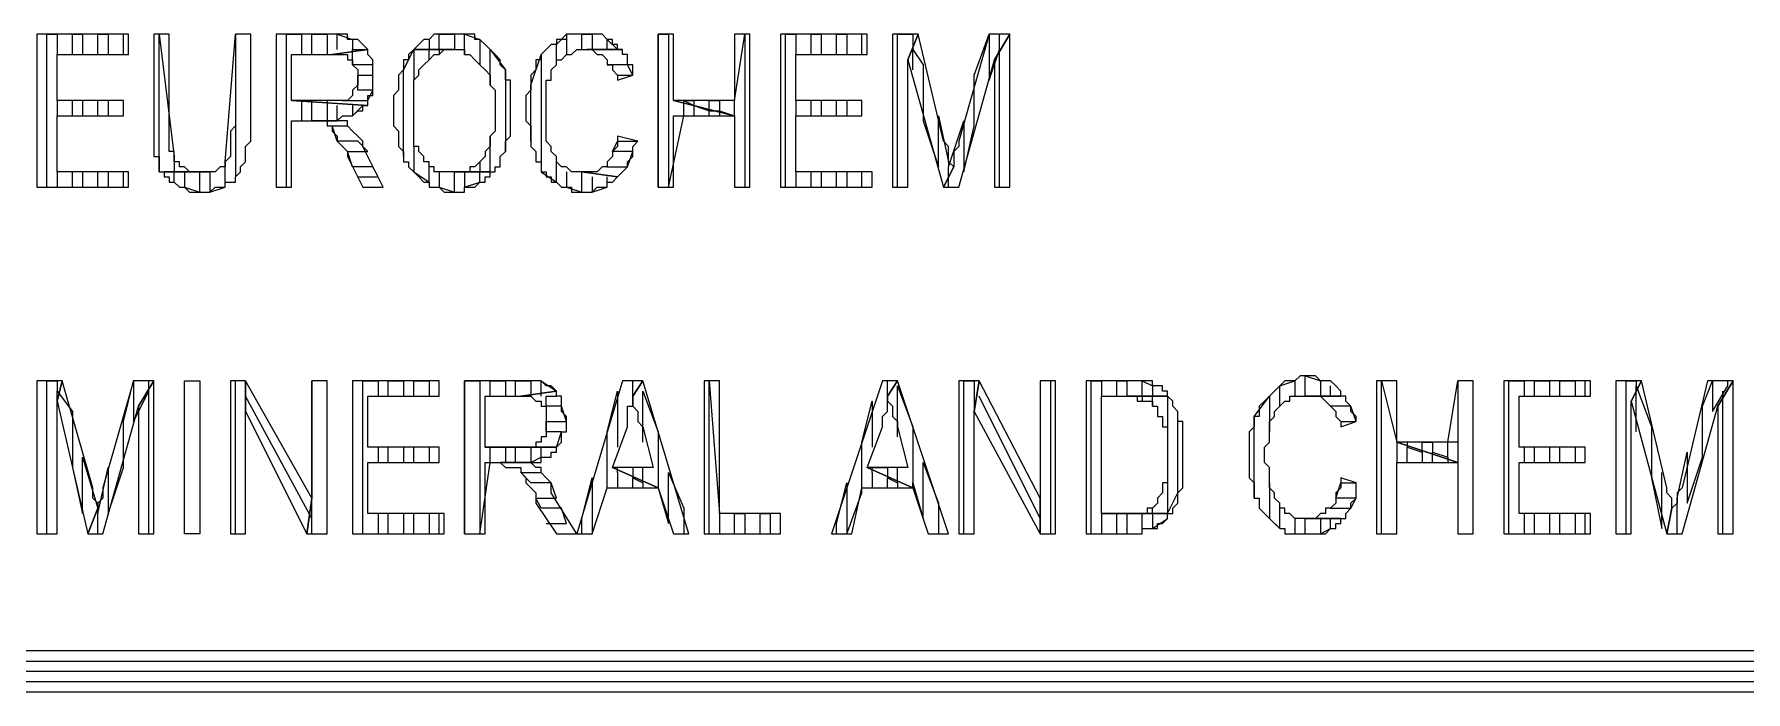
# Model space of a CAD drawing. Extents: x 0 to 594, y 0 to 420.
# Drawn here: x 424.55 to 458.15, y 45.2 to 58.1 of the extents above; entities that cross this region are included whole.
import ezdxf

# ---------------------------------------------------------------- set-up
doc = ezdxf.new("R2010")
doc.units = 0

msp = doc.modelspace()

# ---------------------------------------------------------------- linework, layer by layer
at = {"layer": 'GT_1', "flags": 128}
for points in [[(426.4, 58.1), (424.6, 58.1), (424.6, 55.1), (426.4, 55.1), (426.4, 55.4), (425, 55.4), (425, 56.5), (426.3, 56.5), (426.3, 56.8), (425, 56.8), (425, 57.7), (426.4, 57.7), (426.4, 58.1)], [(424.8, 55.1), (424.8, 58.1), (425, 58.1), (425, 57.7)], [(425.3, 57.7), (425.3, 58.1), (425.5, 58.1), (425.5, 57.7)], [(425.8, 57.7), (425.8, 58.1), (426, 58.1), (426, 57.7)], [(426.3, 57.7), (426.3, 58.1)], [(427.2, 58.1), (426.9, 58.1), (426.9, 56.3), (426.9, 56.2), (426.9, 56.1), (426.9, 56), (426.9, 56), (426.9, 55.9), (426.9, 55.8), (426.9, 55.7), (427, 55.7), (427, 55.6), (427, 55.6), (427, 55.5), (427, 55.4), (427.1, 55.4), (427.8, 55.4), (427.8, 55.4), (427.7, 55.4), (427.6, 55.4), (427.6, 55.4), (427.5, 55.5), (427.5, 55.5), (427.4, 55.5), (427.4, 55.6), (427.3, 55.6), (427.3, 55.7), (427.3, 55.8), (427.2, 55.8), (427.2, 55.9), (427.2, 56), (427.2, 56), (427.2, 56.1), (427.2, 56.2), (427.2, 56.3), (427.2, 58.1)], [(427, 55.4), (427, 58.1), (427.3, 55.7), (427.3, 55.4), (427.5, 55.4), (427.5, 55.4)], [(428.8, 58.1), (428.5, 58.1), (428.5, 56.3), (428.5, 56.3), (428.4, 56.2), (428.4, 56.1), (428.4, 56), (428.4, 55.9), (428.4, 55.8), (428.4, 55.7), (428.4, 55.7), (428.3, 55.6), (428.3, 55.6), (428.3, 55.6), (428.3, 55.5), (428.2, 55.5), (428.2, 55.5), (428.1, 55.4), (428, 55.4), (428, 55.4), (427.9, 55.4), (427.8, 55.4), (427.1, 55.4), (427.1, 55.3), (427.2, 55.3), (427.2, 55.2), (427.3, 55.2), (427.3, 55.2), (427.4, 55.1), (427.4, 55.1), (427.5, 55.1), (427.5, 55.1), (427.6, 55), (427.7, 55), (427.8, 55), (427.8, 55), (427.9, 55), (428, 55), (428, 55), (428.1, 55.1), (428.2, 55.1), (428.2, 55.1), (428.3, 55.1), (428.3, 55.2), (428.4, 55.2), (428.5, 55.2), (428.5, 55.3), (428.6, 55.4), (428.6, 55.4), (428.6, 55.5), (428.7, 55.6), (428.7, 55.6), (428.7, 55.7), (428.7, 55.7), (428.7, 55.8), (428.7, 55.9), (428.8, 56), (428.8, 56.1), (428.8, 56.1), (428.8, 56.2), (428.8, 56.3), (428.8, 58.1)], [(427.3, 55.2), (427.3, 55.4), (427.5, 55.4), (427.5, 55.1), (427.8, 55), (427.8, 55.4), (428, 55.4), (428, 55), (428.3, 55.1), (428.3, 55.6), (428.5, 58.1), (428.5, 55.3)], [(430.4, 58.1), (429.3, 58.1), (429.3, 55.1), (429.6, 55.1), (429.6, 56.4), (430, 56.4), (430.5, 56.4), (430.6, 56.5), (430.7, 56.5), (430.7, 56.5), (430.8, 56.5), (430.9, 56.6), (430.9, 56.6), (431, 56.6), (431, 56.7), (431.1, 56.7), (431.1, 56.7), (429.6, 56.8), (429.6, 57.7), (430.4, 57.7), (431.1, 57.8), (431, 57.9), (431, 57.9), (430.9, 58), (430.9, 58), (430.8, 58), (430.8, 58), (430.7, 58), (430.7, 58.1), (430.6, 58.1), (430.5, 58.1), (430.5, 58.1), (430.4, 58.1)], [(429.5, 55.1), (429.5, 58.1), (429.8, 58.1), (429.8, 57.7)], [(430.6, 56.8), (431.1, 56.8), (431.2, 57), (430.9, 57), (430.9, 57.3), (431.2, 57.3), (431.2, 57.5), (430.8, 57.5), (430.8, 57.8), (431.1, 57.8), (430.4, 57.7), (430.4, 57.7), (430.5, 57.7), (430.6, 57.7), (430.6, 57.7), (430.7, 57.7), (430.7, 57.6), (430.8, 57.6), (430.8, 57.6), (430.8, 57.5), (430.9, 57.4), (430.9, 57.3), (430.9, 57.3), (430.9, 57.2), (430.9, 57.1), (430.9, 57.1), (430.8, 57), (430.8, 56.9), (430.8, 56.9), (430.7, 56.8), (430.6, 56.8), (430.6, 56.8), (430.5, 56.8), (430.5, 56.8), (430.4, 56.8), (430.3, 56.8), (429.6, 56.8), (431.1, 56.7), (431.1, 56.8), (431.1, 56.9), (431.2, 56.9), (431.2, 57), (431.2, 57.1), (431.2, 57.2), (431.2, 57.3), (431.2, 57.3), (431.2, 57.4), (431.2, 57.5), (431.2, 57.6), (431.2, 57.6), (431.1, 57.7), (431.1, 57.7), (431.1, 57.8)], [(430, 57.7), (430, 58.1), (430.3, 58.1), (430.3, 57.7)], [(430.5, 57.8), (430.5, 58.1), (430.8, 58), (430.8, 57.8)], [(431, 57.8), (431, 57.8)], [(432, 57.8), (432, 57.8), (431.9, 57.7), (431.9, 57.7), (431.9, 57.6), (431.8, 57.6), (431.8, 57.5), (431.8, 57.4), (431.8, 57.4), (431.7, 57.3), (431.7, 57.2), (431.7, 57.1), (431.7, 57.1), (431.7, 57), (431.6, 56.9), (431.6, 56.8), (431.6, 56.7), (431.6, 56.6), (431.6, 56.5), (431.6, 56.5), (431.6, 56.4), (431.6, 56.3), (431.6, 56.3), (431.7, 56.2), (431.7, 56.1), (431.7, 56), (431.7, 55.9), (431.7, 55.9), (431.8, 55.8), (431.8, 55.8), (431.8, 55.7), (431.8, 55.6), (431.9, 55.6), (431.9, 55.5), (432, 55.4), (432, 55.4), (432.1, 55.3), (432.1, 55.3), (432.2, 55.2), (432.2, 55.2), (432.3, 55.2), (432.3, 55.1), (432.4, 55.1), (432.4, 55.1), (432.5, 55.1), (432.6, 55), (432.6, 55), (432.7, 55), (432.8, 55), (432.8, 55), (432.9, 55), (432.9, 55), (433, 55), (433, 55.1), (433.1, 55.1), (433.2, 55.1), (433.2, 55.1), (433.3, 55.2), (433.4, 55.2), (433.4, 55.3), (433.5, 55.3), (433.5, 55.4), (432.8, 55.4), (432.7, 55.4), (432.6, 55.4), (432.6, 55.4), (432.5, 55.4), (432.4, 55.4), (432.4, 55.5), (432.3, 55.5), (432.3, 55.6), (432.2, 55.6), (432.2, 55.7), (432.2, 55.7), (432.1, 55.8), (432.1, 55.8), (432.1, 55.9), (432, 55.9), (432, 56), (432, 56.1), (432, 56.2), (432, 56.3), (432, 56.3), (432, 56.4), (432, 56.5), (432, 56.6), (432, 56.7), (432, 56.8), (432, 56.9), (432, 57), (432, 57.1), (432, 57.1), (432, 57.2), (432.1, 57.3), (432.1, 57.3), (432.1, 57.4), (432.2, 57.5), (432.2, 57.5), (432.2, 57.5), (432.3, 57.6), (432.3, 57.6), (432.4, 57.7), (432.5, 57.7), (432.5, 57.7), (432.6, 57.8), (432.6, 57.8), (432.7, 57.8), (432.8, 57.8), (432, 57.8)], [(431.8, 55.7), (431.8, 57.4), (432, 57.8), (432, 57.2)], [(432.8, 58.1), (432.7, 58.1), (432.6, 58.1), (432.6, 58.1), (432.5, 58.1), (432.4, 58.1), (432.4, 58.1), (432.3, 58), (432.3, 58), (432.2, 58), (432.1, 57.9), (432.1, 57.9), (432, 57.8), (432.8, 57.8), (432.8, 57.8), (432.9, 57.8), (433, 57.8), (433, 57.7), (433.1, 57.7), (433.1, 57.7), (433.2, 57.6), (433.2, 57.6), (433.3, 57.5), (433.3, 57.5), (433.4, 57.4), (433.4, 57.4), (433.5, 57.3), (433.5, 57.2), (433.5, 57.2), (433.5, 57.1), (433.6, 57), (433.6, 56.9), (433.6, 56.8), (433.6, 56.8), (433.6, 56.7), (433.6, 56.6), (433.6, 56.5), (433.6, 56.4), (433.6, 56.3), (433.6, 56.2), (433.6, 56.2), (433.5, 56.1), (433.5, 56), (433.5, 55.9), (433.5, 55.9), (433.4, 55.8), (433.4, 55.7), (433.4, 55.7), (433.4, 55.7), (433.3, 55.6), (433.3, 55.6), (433.2, 55.5), (433.1, 55.5), (433.1, 55.4), (433, 55.4), (433, 55.4), (432.9, 55.4), (432.8, 55.4), (432.8, 55.4), (433.5, 55.4), (433.6, 55.4), (433.6, 55.5), (433.7, 55.5), (433.7, 55.6), (433.7, 55.7), (433.8, 55.8), (433.8, 55.8), (433.8, 55.8), (433.8, 55.9), (433.8, 56), (433.9, 56.1), (433.9, 56.1), (433.9, 56.2), (433.9, 56.3), (433.9, 56.4), (433.9, 56.5), (433.9, 56.6), (433.9, 56.7), (433.9, 56.8), (433.9, 56.8), (433.9, 56.9), (433.9, 57), (433.9, 57.1), (433.9, 57.2), (433.8, 57.2), (433.8, 57.3), (433.8, 57.4), (433.8, 57.4), (433.7, 57.5), (433.7, 57.5), (433.7, 57.6), (433.6, 57.7), (433.6, 57.7), (433.5, 57.8), (433.5, 57.8), (433.4, 57.9), (433.4, 57.9), (433.3, 58), (433.3, 58), (433.2, 58), (433.2, 58.1), (433.1, 58.1), (433, 58.1), (433, 58.1), (432.9, 58.1), (432.8, 58.1), (432.8, 58.1)], [(432.3, 58), (432.3, 57.8), (432.5, 57.8), (432.5, 58.1), (432.8, 58.1), (432.8, 57.8)], [(432.3, 57.6), (432.3, 57.8), (432.5, 57.8), (432.5, 57.7)], [(433, 57.7), (433, 58.1), (433.3, 58), (433.3, 57.5)], [(433.5, 57.1), (433.5, 57.8), (433.8, 57.4), (433.8, 55.8)], [(435.4, 58.1), (435.3, 58.1), (435.2, 58.1), (435.2, 58.1), (435.1, 58.1), (435, 58.1), (435, 58), (434.9, 58), (434.8, 58), (434.8, 57.9), (434.7, 57.9), (434.7, 57.9), (434.6, 57.8), (434.6, 57.8), (434.5, 57.7), (434.5, 57.6), (434.4, 57.6), (434.4, 57.5), (434.4, 57.4), (434.3, 57.3), (434.3, 57.3), (434.3, 57.2), (434.3, 57.1), (434.3, 57), (434.3, 57), (434.2, 56.9), (434.2, 56.8), (434.2, 56.7), (434.2, 56.6), (434.2, 56.5), (434.2, 56.4), (434.2, 56.4), (434.3, 56.3), (434.3, 56.2), (434.3, 56.1), (434.3, 56), (434.3, 55.9), (434.3, 55.9), (434.4, 55.8), (434.4, 55.7), (434.4, 55.6), (434.5, 55.6), (434.5, 55.5), (434.5, 55.4), (434.6, 55.4), (434.6, 55.3), (434.7, 55.3), (434.7, 55.2), (434.8, 55.2), (434.8, 55.2), (434.9, 55.1), (435, 55.1), (435, 55.1), (435.1, 55.1), (435.1, 55), (435.2, 55), (435.3, 55), (435.4, 55), (435.4, 55), (435.5, 55), (435.5, 55), (435.6, 55.1), (435.7, 55.1), (435.7, 55.1), (435.8, 55.1), (435.8, 55.2), (435.9, 55.2), (435.9, 55.2), (436, 55.3), (436, 55.3), (435.3, 55.4), (435.3, 55.4), (435.2, 55.4), (435.2, 55.4), (435.1, 55.4), (435.1, 55.4), (435, 55.5), (434.9, 55.5), (434.9, 55.5), (434.8, 55.6), (434.8, 55.6), (434.8, 55.7), (434.7, 55.8), (434.7, 55.9), (434.7, 55.9), (434.6, 56), (434.6, 56.1), (434.6, 56.2), (434.6, 56.3), (434.6, 56.3), (434.6, 56.4), (434.6, 56.5), (434.6, 56.6), (434.6, 56.7), (434.6, 56.8), (434.6, 56.9), (434.6, 56.9), (434.6, 57), (434.6, 57.1), (434.6, 57.2), (434.7, 57.2), (434.7, 57.3), (434.7, 57.4), (434.8, 57.5), (434.8, 57.5), (434.8, 57.6), (434.9, 57.6), (434.9, 57.6), (435, 57.7), (435, 57.7), (435.1, 57.7), (435.2, 57.8), (435.2, 57.8), (435.3, 57.8), (435.4, 57.8), (436.1, 57.8), (436, 57.8), (436, 57.9), (435.9, 57.9), (435.9, 58), (435.8, 58), (435.8, 58), (435.7, 58.1), (435.6, 58.1), (435.6, 58.1), (435.5, 58.1), (435.4, 58.1), (435.4, 58.1)], [(434.8, 57.5), (434.8, 57.9), (435, 58.1), (435, 57.7)], [(435.3, 57.8), (435.3, 58.1), (435.5, 58.1), (435.5, 57.8)], [(436.1, 57.8), (435.4, 57.8), (435.4, 57.8), (435.5, 57.8), (435.5, 57.8), (435.6, 57.7), (435.7, 57.7), (435.7, 57.7), (435.8, 57.6), (435.8, 57.6), (435.8, 57.5), (435.9, 57.5), (435.9, 57.4), (436, 57.3), (436, 57.3), (436, 57.2), (436.3, 57.3), (436.3, 57.3), (436.3, 57.4), (436.3, 57.5), (436.2, 57.5), (436.2, 57.6), (436.2, 57.7), (436.1, 57.7), (436.1, 57.8)], [(435.8, 57.8), (435.8, 58), (436, 57.8), (436, 57.8)], [(436.8, 55.1), (436.8, 58.1), (437, 58.1), (437, 55.1), (437.3, 56.5), (437.3, 56.8), (437.5, 56.7), (437.5, 56.5), (437.8, 56.5), (437.8, 56.6), (438, 56.6), (438, 56.5)], [(437.1, 58.1), (436.8, 58.1), (436.8, 55.1), (437.1, 55.1), (437.1, 56.5), (438.3, 56.5), (437.1, 56.8), (437.1, 58.1)], [(438.6, 58.1), (438.3, 58.1), (438.3, 56.8), (437.1, 56.8), (438.3, 56.5), (438.3, 55.1), (438.6, 55.1), (438.6, 58.1)], [(437.3, 56.8), (437.3, 56.8), (437.5, 56.8), (437.5, 56.7), (437.8, 56.6), (437.8, 56.8), (438, 56.8), (438, 56.6), (438.3, 56.5), (438.3, 56.8), (438.5, 58.1), (438.5, 55.1)], [(440.9, 58.1), (439.2, 58.1), (439.2, 55.1), (441, 55.1), (441, 55.4), (439.5, 55.4), (439.5, 56.5), (440.8, 56.5), (440.8, 56.8), (439.5, 56.8), (439.5, 57.7), (440.9, 57.7), (440.9, 58.1)], [(439.3, 55.1), (439.3, 58.1), (439.5, 58.1), (439.5, 57.7)], [(439.8, 57.7), (439.8, 58.1), (440, 58.1), (440, 57.7)], [(440.3, 57.7), (440.3, 58.1), (440.5, 58.1), (440.5, 57.7)], [(440.8, 57.7), (440.8, 58.1)], [(441.9, 58.1), (441.4, 58.1), (441.4, 55.1), (441.7, 55.1), (441.7, 57.6), (441.9, 58.1)], [(441.5, 55.1), (441.5, 58.1), (441.8, 58.1), (441.8, 57.8)], [(441.9, 58.1), (441.7, 57.6), (442.4, 55.1), (442.6, 55.5), (442.6, 55.5), (442.5, 55.6), (442.5, 55.7), (442.5, 55.8), (442.5, 55.9), (442.4, 56), (441.9, 58.1)], [(441.8, 57.4), (441.8, 57.8), (442, 57.5), (442, 56.4), (442.3, 55.5), (442.3, 56.5), (442.5, 55.6), (442.5, 55.5)], [(443.7, 58.1), (443.3, 58.1), (442.7, 56), (442.7, 55.9), (442.6, 55.8), (442.6, 55.7), (442.6, 55.6), (442.6, 55.6), (442.6, 55.5), (442.4, 55.1), (442.7, 55.1), (443.4, 57.6), (443.7, 58.1)], [(442.5, 55.1), (442.5, 55.5), (442.8, 56.4), (442.8, 55.4), (443, 56.3), (443, 57.3), (443.3, 58.1), (443.3, 57.2), (443.5, 57.8), (443.5, 58.1)], [(443.7, 58.1), (443.4, 57.6), (443.4, 55.1), (443.7, 55.1), (443.7, 58.1)], [(443.5, 55.1), (443.5, 57.8)], [(434.3, 56), (434.3, 57.1), (434.5, 57.7), (434.5, 55.4), (434.8, 55.2), (434.8, 55.6)], [(436, 57.3), (436.3, 57.3), (436.2, 57.5), (435.8, 57.5)], [(425, 56.8), (425, 56.5)], [(425.3, 56.5), (425.3, 56.8)], [(425.5, 56.8), (425.5, 56.5)], [(425.8, 56.5), (425.8, 56.8)], [(426, 56.8), (426, 56.5)], [(429.8, 56.8), (429.8, 56.4), (430, 56.4), (430, 56.8)], [(430.3, 56.8), (430.3, 56.4), (430.5, 56.4), (430.5, 56.7)], [(439.5, 56.8), (439.5, 56.5)], [(439.8, 56.5), (439.8, 56.8)], [(440, 56.8), (440, 56.5)], [(440.3, 56.5), (440.3, 56.8)], [(440.5, 56.8), (440.5, 56.5)], [(440.8, 56.5), (440.8, 56.8)], [(430.8, 56.7), (430.8, 56.5), (431, 56.7), (431, 56.7)], [(430.5, 56.4), (430, 56.4), (430, 56.4), (430.1, 56.4), (430.2, 56.4), (430.2, 56.4), (430.3, 56.4), (430.3, 56.3), (430.3, 56.3), (430.4, 56.3), (430.4, 56.2), (430.5, 56.1), (430.5, 56.1), (430.5, 56), (430.6, 55.9), (430.6, 55.9), (430.7, 55.8), (430.7, 55.7), (431, 55.1), (431.4, 55.1), (431, 55.9), (431, 55.9), (431, 56), (430.9, 56.1), (430.9, 56.1), (430.8, 56.2), (430.8, 56.2), (430.7, 56.3), (430.7, 56.3), (430.7, 56.4), (430.6, 56.4), (430.5, 56.4)], [(430.9, 55.3), (431.3, 55.3), (431.2, 55.5), (430.8, 55.5), (430.7, 55.8), (431.1, 55.8), (430.9, 56), (430.5, 56), (430.4, 56.3), (430.7, 56.3)], [(432, 55.9), (432, 55.4), (432.3, 55.2), (432.3, 55.6)], [(433.3, 55.6), (433.3, 55.4), (433.5, 55.4), (433.5, 56.1)], [(436, 56.1), (436, 56.1), (436, 56), (436, 55.9), (436, 55.9), (435.9, 55.8), (435.9, 55.7), (435.9, 55.7), (435.8, 55.6), (435.8, 55.6), (435.8, 55.5), (435.7, 55.5), (435.7, 55.5), (435.6, 55.4), (435.5, 55.4), (435.5, 55.4), (435.4, 55.4), (435.3, 55.4), (436, 55.3), (436.1, 55.4), (436.1, 55.4), (436.2, 55.5), (436.2, 55.6), (436.2, 55.6), (436.3, 55.7), (436.3, 55.8), (436.3, 55.9), (436.3, 55.9), (436.4, 56), (436, 56.1)], [(435.8, 55.5), (436.2, 55.5), (436.3, 55.8), (435.9, 55.8), (436, 56), (436.4, 56)], [(425, 55.4), (425, 55.1), (425.3, 55.1), (425.3, 55.4)], [(425.5, 55.4), (425.5, 55.1), (425.8, 55.1), (425.8, 55.4)], [(426, 55.4), (426, 55.1), (426.3, 55.1), (426.3, 55.4)], [(432.5, 55.4), (432.5, 55.1), (432.8, 55), (432.8, 55.4), (433, 55.4), (433, 55.1), (433.3, 55.2), (433.3, 55.4)], [(433, 55.4), (433, 55.4)], [(435, 55.4), (435, 55.1), (435.3, 55), (435.3, 55.4)], [(435.5, 55.3), (435.5, 55), (435.8, 55.1), (435.8, 55.3)], [(439.5, 55.4), (439.5, 55.1), (439.8, 55.1), (439.8, 55.4)], [(440, 55.4), (440, 55.1), (440.3, 55.1), (440.3, 55.4)], [(440.5, 55.4), (440.5, 55.1), (440.8, 55.1), (440.8, 55.4)], [(425.1, 51.3), (424.6, 51.3), (424.6, 48.3), (425, 48.3), (425, 50.9), (425.1, 51.3)], [(424.8, 48.3), (424.8, 51.3), (425, 51.3), (425, 51.1)], [(425.1, 51.3), (425, 50.9), (425.6, 48.3), (425.8, 48.8), (425.8, 48.8), (425.8, 48.8), (425.8, 48.9), (425.7, 49), (425.7, 49.1), (425.7, 49.2), (425.1, 51.3)], [(425, 50.6), (425, 51.1), (425.3, 50.7), (425.3, 49.6), (425.5, 48.7), (425.5, 49.8), (425.8, 48.8), (425.8, 48.7)], [(426.9, 51.3), (426.5, 51.3), (425.9, 49.2), (425.9, 49.1), (425.9, 49), (425.9, 49), (425.8, 48.9), (425.8, 48.8), (425.8, 48.8), (425.6, 48.3), (425.9, 48.3), (426.6, 50.8), (426.9, 51.3)], [(425.8, 48.3), (425.8, 48.7), (426, 49.6), (426, 48.7), (426.3, 49.6), (426.3, 50.5), (426.5, 51.3), (426.5, 50.5), (426.8, 51.1), (426.8, 51.3)], [(426.9, 51.3), (426.6, 50.8), (426.6, 48.3), (426.9, 48.3), (426.9, 51.3)], [(426.8, 48.3), (426.8, 51.1)], [(427.5, 48.3), (427.5, 51.3), (427.8, 51.3), (427.8, 48.3)], [(427.5, 48.3), (427.5, 51.3), (427.8, 51.3), (427.8, 48.3), (427.5, 48.3)], [(428.7, 51.3), (428.4, 51.3), (428.4, 48.3), (428.7, 48.3), (428.7, 50.7), (428.7, 51.3)], [(428.5, 48.3), (428.5, 51.3)], [(428.7, 51.3), (428.7, 50.7), (429.9, 48.3), (430, 49), (428.7, 51.3)], [(430.3, 51.3), (430, 51.3), (430, 49), (429.9, 48.3), (430.3, 48.3), (430.3, 51.3)], [(430, 48.3), (430, 51.3)], [(432.5, 51.3), (430.8, 51.3), (430.8, 48.3), (432.6, 48.3), (432.6, 48.7), (431.1, 48.7), (431.1, 49.7), (432.5, 49.7), (432.5, 50), (431.1, 50), (431.1, 51), (432.5, 51), (432.5, 51.3)], [(431, 48.3), (431, 51.3), (431.3, 51.3), (431.3, 51)], [(431.5, 51), (431.5, 51.3), (431.8, 51.3), (431.8, 51)], [(432, 51), (432, 51.3), (432.3, 51.3), (432.3, 51)], [(433, 48.3), (433, 51.3), (433.3, 51.3), (433.3, 48.3), (433.5, 49.7), (433.5, 50)], [(434.1, 51.3), (433, 51.3), (433, 48.3), (433.4, 48.3), (433.4, 49.7), (433.7, 49.7), (434.3, 49.7), (434.3, 49.7), (434.4, 49.7), (434.5, 49.7), (434.5, 49.8), (434.6, 49.8), (434.7, 49.8), (434.7, 49.9), (434.8, 49.9), (434.8, 50), (434.8, 50), (433.4, 50), (433.4, 51), (434.1, 51), (434.8, 51.1), (434.8, 51.1), (434.7, 51.2), (434.7, 51.2), (434.6, 51.2), (434.5, 51.3), (434.5, 51.3), (434.4, 51.3), (434.3, 51.3), (434.3, 51.3), (434.2, 51.3), (434.1, 51.3)], [(434.8, 51.1), (434.1, 51), (434.1, 51), (434.2, 51), (434.3, 51), (434.4, 50.9), (434.4, 50.9), (434.5, 50.9), (434.5, 50.8), (434.6, 50.8), (434.6, 50.7), (434.6, 50.7), (434.6, 50.6), (434.6, 50.5), (434.6, 50.5), (434.6, 50.4), (434.6, 50.3), (434.6, 50.2), (434.5, 50.2), (434.5, 50.1), (434.4, 50.1), (434.4, 50.1), (434.4, 50), (434.3, 50), (434.3, 50), (434.2, 50), (434.1, 50), (434, 50), (433.4, 50), (434.8, 50), (434.8, 50), (434.9, 50.1), (434.9, 50.2), (434.9, 50.3), (435, 50.3), (435, 50.4), (435, 50.5), (435, 50.6), (435, 50.6), (434.9, 50.7), (434.9, 50.8), (434.9, 50.9), (434.9, 51), (434.8, 51), (434.8, 51.1)], [(433.5, 51), (433.5, 51.3), (433.8, 51.3), (433.8, 51)], [(434, 51), (434, 51.3), (434.3, 51.3), (434.3, 51)], [(434.5, 51), (434.5, 51.3), (434.8, 51.1), (434.8, 51.1)], [(436.5, 51.3), (436.1, 51.3), (435.2, 48.3), (435.5, 48.3), (435.8, 49.2), (436.8, 49.2), (435.9, 49.6), (436.2, 50.4), (436.2, 50.5), (436.2, 50.6), (436.2, 50.7), (436.2, 50.8), (436.3, 50.8), (436.3, 50.9), (436.3, 51), (436.5, 51.3)], [(435.3, 48.3), (435.3, 48.6), (435.5, 49.4), (435.5, 48.3), (435.8, 49.2), (435.8, 50.3), (436, 51.1), (436, 50)], [(436.5, 51.3), (436.3, 51), (436.3, 50.9), (436.3, 50.9), (436.3, 50.8), (436.4, 50.7), (436.4, 50.7), (436.4, 50.6), (436.4, 50.5), (436.5, 50.4), (436.7, 49.6), (435.9, 49.6), (436.8, 49.2), (437.1, 48.3), (437.4, 48.3), (436.5, 51.3)], [(436.3, 51), (436.3, 51.3)], [(436.5, 50.1), (436.5, 51.1), (436.8, 50.3), (436.8, 49.2), (437, 48.5), (437, 49.5), (437.3, 48.8), (437.3, 48.3)], [(438, 51.3), (437.7, 51.3), (437.7, 48.3), (439.2, 48.3), (439.2, 48.7), (438, 48.7), (438, 51.3)], [(437.8, 48.3), (437.8, 51.3), (438, 48.7), (438, 48.3), (438.3, 48.3), (438.3, 48.7), (438.5, 48.7), (438.5, 48.3), (438.8, 48.3), (438.8, 48.7), (439, 48.7), (439, 48.3)], [(441.5, 51.3), (441.2, 51.3), (440.2, 48.3), (440.6, 48.3), (440.8, 49.2), (441.8, 49.2), (440.9, 49.6), (441.2, 50.4), (441.2, 50.5), (441.2, 50.6), (441.3, 50.7), (441.3, 50.8), (441.3, 50.8), (441.3, 50.9), (441.3, 51), (441.5, 51.3)], [(441.5, 51.3), (441.3, 51), (441.3, 50.9), (441.3, 50.9), (441.4, 50.8), (441.4, 50.7), (441.4, 50.7), (441.4, 50.6), (441.5, 50.5), (441.5, 50.4), (441.7, 49.6), (440.9, 49.6), (441.8, 49.2), (442.1, 48.3), (442.5, 48.3), (441.5, 51.3)], [(441.3, 50.8), (441.3, 51.3)], [(441.5, 50.2), (441.5, 51.2), (441.8, 50.4), (441.8, 49.3), (442, 48.6), (442, 49.7), (442.3, 48.9), (442.3, 48.3)], [(443.1, 51.3), (442.7, 51.3), (442.7, 48.3), (443, 48.3), (443, 50.7), (443.1, 51.3)], [(442.8, 48.3), (442.8, 51.3), (443, 51.3), (443, 50.7)], [(443.1, 51.3), (443, 50.7), (444.3, 48.3), (444.3, 49), (443.1, 51.3)], [(444.6, 51.3), (444.3, 51.3), (444.3, 49), (444.3, 48.3), (444.6, 48.3), (444.6, 51.3)], [(444.5, 51.3), (444.5, 48.3)], [(446, 51.3), (445.2, 51.3), (445.2, 48.3), (446, 48.3), (446.1, 48.3), (446.1, 48.3), (446.2, 48.3), (446.3, 48.3), (446.3, 48.4), (446.4, 48.4), (446.5, 48.4), (446.5, 48.4), (446.6, 48.4), (446.6, 48.5), (446.7, 48.5), (446.7, 48.5), (446.8, 48.6), (446.8, 48.7), (445.5, 48.7), (445.5, 51), (446, 51), (446.8, 51), (446.8, 51.1), (446.7, 51.1), (446.7, 51.2), (446.6, 51.2), (446.5, 51.2), (446.5, 51.3), (446.4, 51.3), (446.4, 51.3), (446.3, 51.3), (446.3, 51.3), (446.2, 51.3), (446.1, 51.3), (446.1, 51.3), (446, 51.3)], [(445.3, 48.3), (445.3, 51.3), (445.5, 51.3), (445.5, 51)], [(445.8, 51), (445.8, 51.3), (446, 51.3), (446, 51)], [(446.3, 51), (446.3, 51.3), (446.5, 51.2), (446.5, 51)], [(449.5, 51.4), (449.5, 51.4), (449.4, 51.4), (449.3, 51.3), (449.3, 51.3), (449.2, 51.3), (449.1, 51.3), (449.1, 51.3), (449, 51.2), (449, 51.2), (448.9, 51.1), (448.9, 51.1), (448.8, 51), (448.8, 51), (448.7, 50.9), (448.7, 50.9), (448.6, 50.8), (448.6, 50.7), (448.6, 50.7), (448.6, 50.6), (448.5, 50.6), (448.5, 50.5), (448.5, 50.4), (448.5, 50.4), (448.4, 50.3), (448.4, 50.2), (448.4, 50.1), (448.4, 50), (448.4, 49.9), (448.4, 49.8), (448.4, 49.8), (448.4, 49.7), (448.4, 49.6), (448.4, 49.5), (448.4, 49.4), (448.5, 49.3), (448.5, 49.3), (448.5, 49.2), (448.5, 49.1), (448.5, 49), (448.6, 49), (448.6, 48.9), (448.6, 48.8), (448.7, 48.7), (448.7, 48.7), (448.8, 48.6), (448.8, 48.6), (448.9, 48.5), (448.9, 48.5), (449, 48.4), (449, 48.4), (449.1, 48.4), (449.1, 48.3), (449.2, 48.3), (449.3, 48.3), (449.3, 48.3), (449.4, 48.3), (449.5, 48.3), (449.5, 48.3), (449.6, 48.3), (449.6, 48.3), (449.7, 48.3), (449.8, 48.3), (449.8, 48.3), (449.9, 48.3), (450, 48.4), (450, 48.4), (450.1, 48.4), (450.1, 48.5), (450.2, 48.5), (450.2, 48.6), (449.5, 48.6), (449.5, 48.6), (449.4, 48.6), (449.4, 48.6), (449.3, 48.6), (449.2, 48.7), (449.2, 48.7), (449.1, 48.7), (449.1, 48.8), (449, 48.8), (449, 48.9), (448.9, 49), (448.9, 49), (448.9, 49.1), (448.8, 49.2), (448.8, 49.3), (448.8, 49.3), (448.8, 49.4), (448.8, 49.5), (448.8, 49.6), (448.7, 49.7), (448.7, 49.8), (448.7, 49.8), (448.7, 49.9), (448.7, 50), (448.8, 50.1), (448.8, 50.2), (448.8, 50.3), (448.8, 50.3), (448.8, 50.4), (448.8, 50.5), (448.9, 50.6), (448.9, 50.6), (448.9, 50.7), (449, 50.8), (449, 50.8), (449.1, 50.9), (449.1, 50.9), (449.2, 50.9), (449.2, 51), (449.3, 51), (449.3, 51), (449.4, 51), (449.5, 51), (449.5, 51), (450.2, 51), (450.2, 51.1), (450.2, 51.1), (450.1, 51.2), (450.1, 51.2), (450, 51.3), (449.9, 51.3), (449.9, 51.3), (449.8, 51.3), (449.8, 51.3), (449.7, 51.4), (449.6, 51.4), (449.5, 51.4)], [(449, 50.8), (449, 51.2), (449.3, 51.3), (449.3, 51)], [(449.5, 51), (449.5, 51.4), (449.8, 51.3), (449.8, 51)], [(450, 51), (450, 51.2)], [(451.3, 51.3), (450.9, 51.3), (450.9, 48.3), (451.3, 48.3), (451.3, 49.7), (452.5, 49.7), (451.3, 50.1), (451.3, 51.3)], [(451, 48.3), (451, 51.3), (451.3, 50.1), (451.3, 49.7), (451.5, 49.7), (451.5, 50), (451.8, 49.9), (451.8, 49.7), (452, 49.7), (452, 49.9), (452.3, 49.8), (452.3, 49.7)], [(451.5, 50.1), (451.5, 50), (451.8, 49.9), (451.8, 50.1), (452, 50.1), (452, 49.9), (452.3, 49.8), (452.3, 50.1), (452.5, 51.3), (452.5, 48.3), (452.8, 48.3), (452.8, 51.3), (452.5, 51.3), (452.5, 50.1), (451.3, 50.1), (452.5, 49.7), (452.5, 48.3), (452.8, 48.3), (452.8, 51.3)], [(455.1, 51.3), (453.4, 51.3), (453.4, 48.3), (455.1, 48.3), (455.1, 48.7), (453.7, 48.7), (453.7, 49.7), (455, 49.7), (455, 50), (453.7, 50), (453.7, 51), (455.1, 51), (455.1, 51.3)], [(453.5, 48.3), (453.5, 51.3), (453.8, 51.3), (453.8, 51)], [(454, 51), (454, 51.3), (454.3, 51.3), (454.3, 51)], [(454.5, 51), (454.5, 51.3), (454.8, 51.3), (454.8, 51)], [(455, 51), (455, 51.3)], [(456.1, 51.3), (455.6, 51.3), (455.6, 48.3), (455.9, 48.3), (455.9, 50.9), (456.1, 51.3)], [(455.8, 48.3), (455.8, 51.3), (456, 51.3), (456, 51.2)], [(456.1, 51.3), (455.9, 50.9), (456.6, 48.3), (456.7, 48.8), (456.7, 48.8), (456.7, 48.8), (456.7, 48.9), (456.7, 49), (456.6, 49.1), (456.6, 49.2), (456.1, 51.3)], [(456, 50.3), (456, 51.2), (456.3, 50.4), (456.3, 49.4), (456.5, 48.4), (456.5, 49.5)], [(457.9, 51.3), (457.4, 51.3), (456.9, 49.2), (456.8, 49.1), (456.8, 49), (456.8, 49), (456.8, 48.9), (456.7, 48.8), (456.7, 48.8), (456.6, 48.3), (456.9, 48.3), (457.6, 50.8), (457.9, 51.3)], [(456.8, 48.3), (456.8, 49), (457, 49.9), (457, 48.9), (457.3, 49.8), (457.3, 50.8), (457.5, 51.3), (457.5, 50.7), (457.8, 51.2), (457.8, 51.3)], [(457.9, 51.3), (457.6, 50.8), (457.6, 48.3), (457.9, 48.3), (457.9, 51.3)], [(457.7, 48.3), (457.7, 51.1)], [(430, 48.6), (428.7, 51)], [(434.4, 50), (434.8, 50), (434.9, 50.3), (434.6, 50.3), (434.6, 50.5), (435, 50.5), (434.9, 50.8), (434.6, 50.8), (434.6, 51), (434.8, 51)], [(436.3, 51), (436.3, 50.9)], [(440.3, 48.3), (440.3, 48.5), (440.5, 49.3), (440.5, 48.3), (440.8, 49.1), (440.8, 50.1), (441, 50.9), (441, 50)], [(444.3, 48.6), (443.1, 51)], [(446.8, 51), (446, 51), (446, 51), (446.1, 51), (446.2, 51), (446.2, 50.9), (446.3, 50.9), (446.3, 50.9), (446.4, 50.9), (446.4, 50.9), (446.5, 50.9), (446.5, 50.8), (446.6, 50.8), (446.6, 50.7), (446.6, 50.6), (446.7, 50.6), (446.7, 50.5), (446.7, 50.4), (446.8, 50.4), (446.8, 50.3), (446.8, 50.2), (446.8, 50.1), (446.8, 50), (446.8, 49.9), (446.8, 49.8), (446.8, 49.7), (446.8, 49.7), (446.8, 49.6), (446.8, 49.5), (446.8, 49.4), (446.8, 49.3), (446.7, 49.3), (446.7, 49.2), (446.7, 49.1), (446.7, 49.1), (446.6, 49), (446.6, 48.9), (446.6, 48.9), (446.5, 48.8), (446.5, 48.8), (446.4, 48.8), (446.4, 48.7), (446.3, 48.7), (446.3, 48.7), (446.2, 48.7), (446.1, 48.7), (446.1, 48.7), (446, 48.7), (445.5, 48.7), (446.8, 48.7), (446.9, 48.7), (446.9, 48.8), (446.9, 48.8), (447, 48.9), (447, 49), (447, 49.1), (447, 49.1), (447.1, 49.2), (447.1, 49.3), (447.1, 49.3), (447.1, 49.4), (447.1, 49.5), (447.1, 49.6), (447.1, 49.7), (447.1, 49.7), (447.1, 49.8), (447.1, 49.9), (447.1, 50), (447.1, 50.1), (447.1, 50.2), (447.1, 50.2), (447.1, 50.3), (447.1, 50.4), (447.1, 50.5), (447, 50.5), (447, 50.6), (447, 50.7), (447, 50.7), (446.9, 50.8), (446.9, 50.9), (446.9, 50.9), (446.8, 51)], [(446.3, 51), (446.3, 50.9)], [(446.5, 50.8), (446.5, 51), (446.8, 51), (446.8, 50.1)], [(446.8, 51), (446.8, 51)], [(448.5, 49), (448.5, 50.6), (448.8, 51), (448.8, 50.3)], [(450.2, 51), (449.5, 51), (449.6, 51), (449.6, 51), (449.7, 51), (449.8, 51), (449.8, 51), (449.9, 50.9), (449.9, 50.9), (450, 50.8), (450, 50.8), (450.1, 50.7), (450.1, 50.7), (450.1, 50.6), (450.2, 50.5), (450.2, 50.4), (450.5, 50.5), (450.5, 50.5), (450.5, 50.6), (450.4, 50.7), (450.4, 50.8), (450.4, 50.8), (450.3, 50.9), (450.3, 51), (450.2, 51)], [(450.2, 50.5), (450.5, 50.5), (450.4, 50.8), (450, 50.8)], [(446.8, 49.6), (446.8, 48.7), (447, 49.1), (447, 50.5)], [(431.3, 50), (431.3, 49.7)], [(431.5, 49.7), (431.5, 50)], [(431.8, 50), (431.8, 49.7)], [(432, 49.7), (432, 50)], [(432.3, 50), (432.3, 49.7)], [(433.8, 50), (433.8, 49.7), (434, 49.7), (434, 50)], [(434.3, 50), (434.3, 49.7), (434.5, 49.8), (434.5, 50)], [(434.8, 50), (434.8, 50)], [(453.8, 50), (453.8, 49.7)], [(454, 49.7), (454, 50)], [(454.3, 50), (454.3, 49.7)], [(454.5, 49.7), (454.5, 50)], [(454.8, 50), (454.8, 49.7)], [(434.3, 49.7), (433.7, 49.7), (433.8, 49.6), (433.9, 49.6), (433.9, 49.6), (433.9, 49.6), (434, 49.6), (434.1, 49.6), (434.1, 49.5), (434.1, 49.5), (434.2, 49.4), (434.2, 49.4), (434.2, 49.3), (434.3, 49.2), (434.3, 49.2), (434.4, 49.1), (434.4, 49), (434.4, 48.9), (434.8, 48.3), (435.2, 48.3), (434.7, 49.1), (434.7, 49.2), (434.7, 49.2), (434.7, 49.3), (434.6, 49.4), (434.6, 49.4), (434.5, 49.5), (434.5, 49.5), (434.5, 49.6), (434.4, 49.6), (434.4, 49.6), (434.3, 49.7)], [(434.6, 48.5), (435, 48.5), (434.9, 48.8), (434.5, 48.8), (434.4, 49), (434.8, 49), (434.7, 49.3), (434.3, 49.3), (434.1, 49.5), (434.5, 49.5)], [(436, 49.5), (436, 49.6)], [(436, 49.5), (436, 49.2), (436.3, 49.2), (436.3, 49.4)], [(436.3, 49.6), (436.3, 49.4), (436.5, 49.3), (436.5, 49.6)], [(441, 49.5), (441, 49.6), (441.3, 49.6), (441.3, 49.4), (441.5, 49.3), (441.5, 49.6)], [(441, 49.5), (441, 49.2), (441.3, 49.2), (441.3, 49.4)], [(450.2, 49.4), (450.2, 49.3), (450.2, 49.2), (450.1, 49.1), (450.1, 49), (450.1, 49), (450.1, 48.9), (450, 48.8), (450, 48.8), (449.9, 48.8), (449.9, 48.7), (449.8, 48.7), (449.8, 48.7), (449.7, 48.6), (449.7, 48.6), (449.6, 48.6), (449.5, 48.6), (450.2, 48.6), (450.3, 48.6), (450.3, 48.7), (450.3, 48.7), (450.4, 48.8), (450.4, 48.9), (450.4, 48.9), (450.5, 49), (450.5, 49.1), (450.5, 49.2), (450.5, 49.3), (450.2, 49.4)], [(436.5, 49.3), (436.5, 49.2)], [(441.5, 49.3), (441.5, 49.2), (441.8, 49.2), (441.8, 49.3)], [(448.8, 49.3), (448.8, 48.6), (449, 48.4), (449, 48.8)], [(450, 48.8), (450.4, 48.8), (450.5, 49), (450.1, 49), (450.2, 49.3), (450.5, 49.3)], [(446.3, 48.7), (446.3, 48.7), (446.5, 48.7), (446.5, 48.8)], [(431.3, 48.7), (431.3, 48.3), (431.5, 48.3), (431.5, 48.7)], [(431.8, 48.7), (431.8, 48.3), (432, 48.3), (432, 48.7)], [(432.3, 48.7), (432.3, 48.3), (432.5, 48.3), (432.5, 48.7)], [(445.5, 48.7), (445.5, 48.3), (445.8, 48.3), (445.8, 48.7)], [(446, 48.7), (446, 48.3), (446.3, 48.3), (446.3, 48.7)], [(446.5, 48.7), (446.5, 48.4), (446.8, 48.6), (446.8, 48.7)], [(449.3, 48.6), (449.3, 48.3), (449.5, 48.3), (449.5, 48.6)], [(449.8, 48.6), (449.8, 48.3), (450, 48.4), (450, 48.6)], [(453.8, 48.7), (453.8, 48.3), (454, 48.3), (454, 48.7)], [(454.3, 48.7), (454.3, 48.3), (454.5, 48.3), (454.5, 48.7)], [(454.8, 48.7), (454.8, 48.3), (455, 48.3), (455, 48.7)], [(584, 45.2), (584, 46), (404, 46), (404, 45.2), (584, 45.2)], [(404, 45.4), (584, 45.4), (584, 45.6), (404, 45.6), (404, 45.8), (584, 45.8)]]:
    msp.add_lwpolyline(points, dxfattribs=at)

doc.saveas('drawing.dxf')
